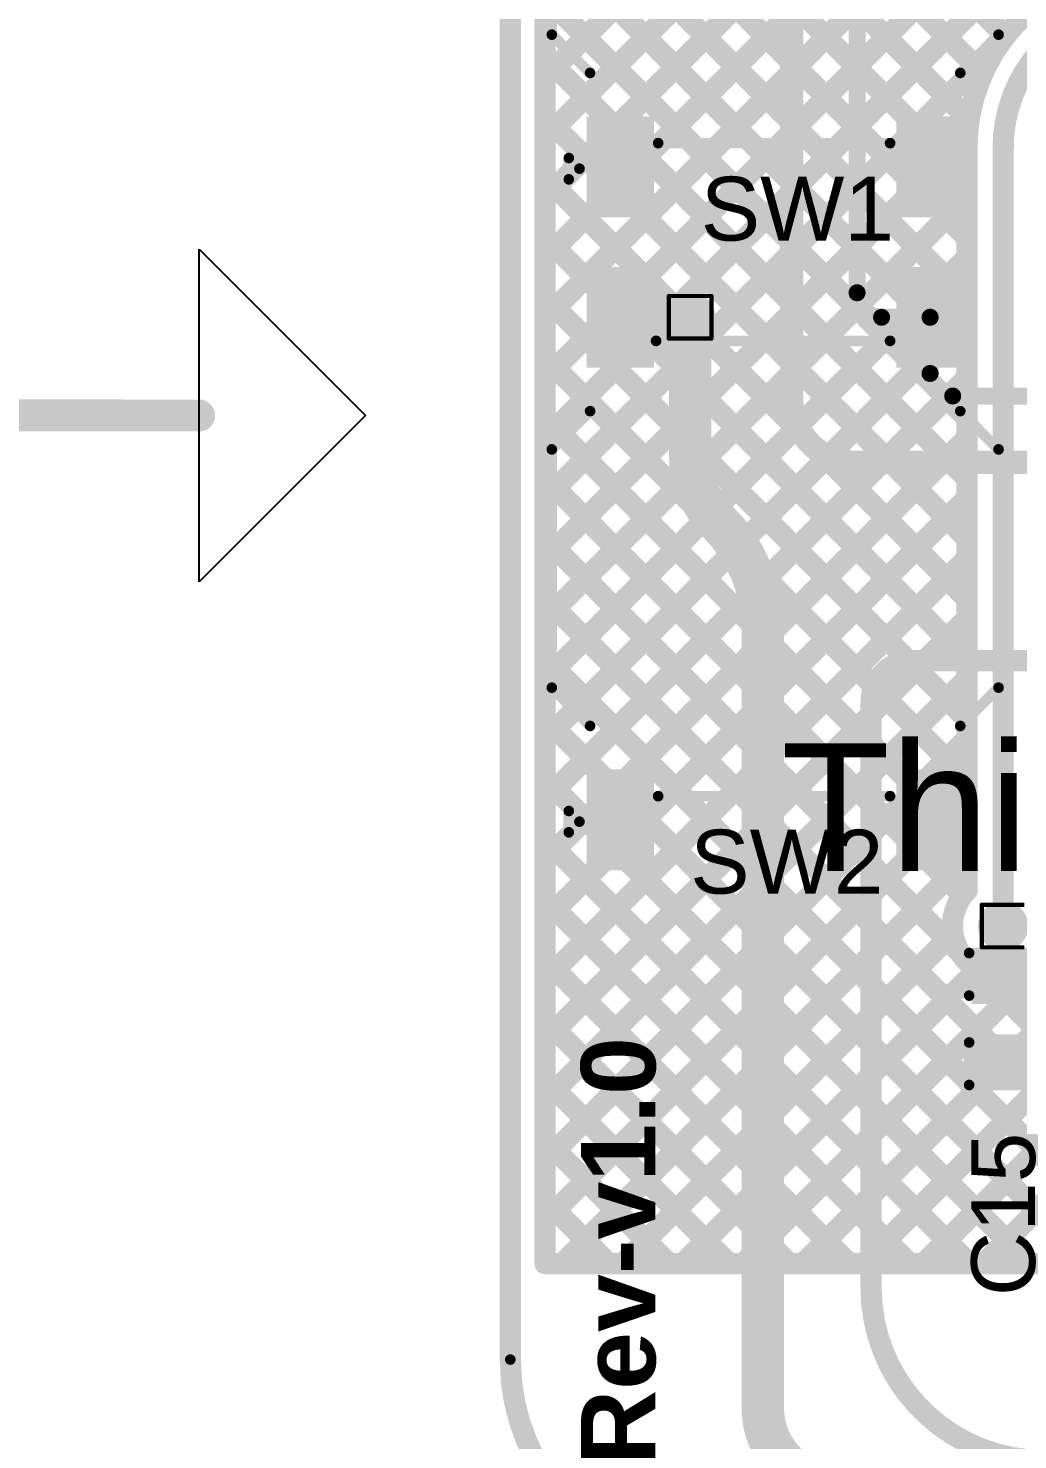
# Model space of a CAD drawing. Header units: inches. Extents: x 3 to 457, y -41 to 239.
# Drawn here: x 92.73 to 104.54, y 138.11 to 154.97 of the extents above; entities that cross this region are included whole.
import ezdxf

# ---------------------------------------------------------------- set-up
doc = ezdxf.new("R2010")
doc.units = ezdxf.units.IN
for name, color, linetype in [('Board Outline', 216, 'Continuous'), ('Bottom Layer', 5, 'Continuous'), ('Drill Drawing', 1, 'Continuous'), ('Fabrication', 76, 'Continuous'), ('Top Layer', 1, 'Continuous'), ('Top Overlay', 2, 'Continuous'), ('Top Paste', 8, 'Continuous'), ('Top Solder', 216, 'Continuous'), ('Via Holes', 16, 'Continuous')]:
    doc.layers.add(name, color=color, linetype=linetype)
doc.styles.add('Arial', font='', dxfattribs={"height": 0.2})
doc.styles.add('Arial_Bold', font='', dxfattribs={"height": 0.2})
doc.styles.get('Arial').set_extended_font_data('Arial')
doc.styles.get('Arial_Bold').set_extended_font_data('Arial', bold=True)

# ---------------------------------------------------------------- blocks, each defined once
blk = doc.blocks.new('TC_0522C_1_7_260G__115')
at = {"layer": 'Top Layer'}
for points in [[(-3.5, 2.15), (-2.5, 2.15), (-2.5, 1.55), (-3.5, 1.55)], [(2.5, 2.15), (3.5, 2.15), (3.5, 1.55), (2.5, 1.55)], [(-3.5, -1.55), (-2.5, -1.55), (-2.5, -2.15), (-3.5, -2.15)], [(2.5, -1.55), (3.5, -1.55), (3.5, -2.15), (2.5, -2.15)]]:
    blk.add_hatch(color=1, dxfattribs=at).paths.add_polyline_path(points)
at = {"layer": 'Top Paste'}
for points in [[(-3.5, 2.15), (-2.5, 2.15), (-2.5, 1.55), (-3.5, 1.55)], [(2.5, 2.15), (3.5, 2.15), (3.5, 1.55), (2.5, 1.55)], [(-3.5, -1.55), (-2.5, -1.55), (-2.5, -2.15), (-3.5, -2.15)], [(2.5, -1.55), (3.5, -1.55), (3.5, -2.15), (2.5, -2.15)]]:
    blk.add_hatch(color=8, dxfattribs=at).paths.add_polyline_path(points)
at = {"layer": 'Top Solder'}
for points in [[(-3.602, 2.252), (-2.398, 2.252), (-2.398, 1.448), (-3.602, 1.448)], [(2.398, 2.252), (3.602, 2.252), (3.602, 1.448), (2.398, 1.448)], [(-3.602, -1.448), (-2.398, -1.448), (-2.398, -2.252), (-3.602, -2.252)], [(2.398, -1.448), (3.602, -1.448), (3.602, -2.252), (2.398, -2.252)]]:
    blk.add_hatch(color=216, dxfattribs=at).paths.add_polyline_path(points)
at = {"layer": 'Top Overlay', "const_width": 0.127}
for points in [[(-1.422, 2.667), (-1.88, 2.21)], [(-1.422, 2.667), (1.422, 2.667)], [(1.422, 2.667), (1.88, 2.21)], [(-3.15, 2.464), (-3.023, 2.337)], [(-3.15, 2.464), (-2.896, 2.464)], [(-2.896, 2.464), (-3.023, 2.337)], [(-2.718, 1.397), (-2.718, -1.372)], [(2.718, 1.422), (2.718, -1.372)], [(-1.88, -2.21), (-1.422, -2.667)], [(1.88, -2.21), (1.422, -2.667)], [(-1.422, -2.667), (1.422, -2.667)]]:
    blk.add_lwpolyline(points, dxfattribs=at)
at = {"layer": 'Top Overlay', "const_width": 0.0635}
for points in [[(-1.454, 2.667, 1), (-1.391, 2.667, 1)], [(-1.454, 2.667, 1), (-1.391, 2.667, 1)], [(1.391, 2.667, 1), (1.454, 2.667, 1)], [(1.391, 2.667, 1), (1.454, 2.667, 1)], [(-3.181, 2.464, 1), (-3.118, 2.464, 1)], [(-3.181, 2.464, 1), (-3.118, 2.464, 1)], [(-3.054, 2.337, 1), (-2.991, 2.337, 1)], [(-3.054, 2.337, 1), (-2.991, 2.337, 1)], [(-2.927, 2.464, 1), (-2.864, 2.464, 1)], [(-2.927, 2.464, 1), (-2.864, 2.464, 1)], [(-1.911, 2.21, 1), (-1.848, 2.21, 1)], [(1.848, 2.21, 1), (1.911, 2.21, 1)], [(-2.75, 1.397, 1), (-2.686, 1.397, 1)], [(2.686, 1.422, 1), (2.75, 1.422, 1)], [(-2.75, -1.372, 1), (-2.686, -1.372, 1)], [(2.686, -1.372, 1), (2.75, -1.372, 1)], [(-1.911, -2.21, 1), (-1.848, -2.21, 1)], [(1.848, -2.21, 1), (1.911, -2.21, 1)], [(-1.454, -2.667, 1), (-1.391, -2.667, 1)], [(-1.454, -2.667, 1), (-1.391, -2.667, 1)], [(1.391, -2.667, 1), (1.454, -2.667, 1)], [(1.391, -2.667, 1), (1.454, -2.667, 1)]]:
    blk.add_lwpolyline(points, format="xyb", close=True, dxfattribs=at)
blk = doc.blocks.new('TC_0522C_1_7_260G__116')
at = {"layer": 'Top Layer'}
for points in [[(-3.5, 2.15), (-2.5, 2.15), (-2.5, 1.55), (-3.5, 1.55)], [(2.5, 2.15), (3.5, 2.15), (3.5, 1.55), (2.5, 1.55)], [(-3.5, -1.55), (-2.5, -1.55), (-2.5, -2.15), (-3.5, -2.15)], [(2.5, -1.55), (3.5, -1.55), (3.5, -2.15), (2.5, -2.15)]]:
    blk.add_hatch(color=1, dxfattribs=at).paths.add_polyline_path(points)
at = {"layer": 'Top Paste'}
for points in [[(-3.5, 2.15), (-2.5, 2.15), (-2.5, 1.55), (-3.5, 1.55)], [(2.5, 2.15), (3.5, 2.15), (3.5, 1.55), (2.5, 1.55)], [(-3.5, -1.55), (-2.5, -1.55), (-2.5, -2.15), (-3.5, -2.15)], [(2.5, -1.55), (3.5, -1.55), (3.5, -2.15), (2.5, -2.15)]]:
    blk.add_hatch(color=8, dxfattribs=at).paths.add_polyline_path(points)
at = {"layer": 'Top Solder'}
for points in [[(-3.602, 2.252), (-2.398, 2.252), (-2.398, 1.448), (-3.602, 1.448)], [(2.398, 2.252), (3.602, 2.252), (3.602, 1.448), (2.398, 1.448)], [(-3.602, -1.448), (-2.398, -1.448), (-2.398, -2.252), (-3.602, -2.252)], [(2.398, -1.448), (3.602, -1.448), (3.602, -2.252), (2.398, -2.252)]]:
    blk.add_hatch(color=216, dxfattribs=at).paths.add_polyline_path(points)
at = {"layer": 'Top Overlay', "const_width": 0.127}
for points in [[(-1.422, 2.667), (-1.88, 2.21)], [(-1.422, 2.667), (1.422, 2.667)], [(1.422, 2.667), (1.88, 2.21)], [(-3.15, 2.464), (-3.023, 2.337)], [(-3.15, 2.464), (-2.896, 2.464)], [(-2.896, 2.464), (-3.023, 2.337)], [(-2.718, 1.397), (-2.718, -1.372)], [(2.718, 1.422), (2.718, -1.372)], [(-1.88, -2.21), (-1.422, -2.667)], [(1.88, -2.21), (1.422, -2.667)], [(-1.422, -2.667), (1.422, -2.667)]]:
    blk.add_lwpolyline(points, dxfattribs=at)
at = {"layer": 'Top Overlay', "const_width": 0.0635}
for points in [[(-1.454, 2.667, 1), (-1.391, 2.667, 1)], [(-1.454, 2.667, 1), (-1.391, 2.667, 1)], [(1.391, 2.667, 1), (1.454, 2.667, 1)], [(1.391, 2.667, 1), (1.454, 2.667, 1)], [(-3.181, 2.464, 1), (-3.118, 2.464, 1)], [(-3.181, 2.464, 1), (-3.118, 2.464, 1)], [(-3.054, 2.337, 1), (-2.991, 2.337, 1)], [(-3.054, 2.337, 1), (-2.991, 2.337, 1)], [(-2.927, 2.464, 1), (-2.864, 2.464, 1)], [(-2.927, 2.464, 1), (-2.864, 2.464, 1)], [(-1.911, 2.21, 1), (-1.848, 2.21, 1)], [(1.848, 2.21, 1), (1.911, 2.21, 1)], [(-2.75, 1.397, 1), (-2.686, 1.397, 1)], [(2.686, 1.422, 1), (2.75, 1.422, 1)], [(-2.75, -1.372, 1), (-2.686, -1.372, 1)], [(2.686, -1.372, 1), (2.75, -1.372, 1)], [(-1.911, -2.21, 1), (-1.848, -2.21, 1)], [(1.848, -2.21, 1), (1.911, -2.21, 1)], [(-1.454, -2.667, 1), (-1.391, -2.667, 1)], [(-1.454, -2.667, 1), (-1.391, -2.667, 1)], [(1.391, -2.667, 1), (1.454, -2.667, 1)], [(1.391, -2.667, 1), (1.454, -2.667, 1)]]:
    blk.add_lwpolyline(points, format="xyb", close=True, dxfattribs=at)
blk = doc.blocks.new('C___0402_290')
at = {"layer": 'Top Layer'}
for points in [[(-0.699, -0.318), (-0.699, 0.317), (-0.241, 0.317), (-0.241, -0.318)], [(0.241, -0.318), (0.241, 0.317), (0.699, 0.317), (0.699, -0.318)]]:
    blk.add_hatch(color=1, dxfattribs=at).paths.add_polyline_path(points)
at = {"layer": 'Top Paste'}
for points in [[(-0.699, -0.318), (-0.699, 0.317), (-0.241, 0.317), (-0.241, -0.318)], [(0.241, -0.318), (0.241, 0.317), (0.699, 0.317), (0.699, -0.318)]]:
    blk.add_hatch(color=8, dxfattribs=at).paths.add_polyline_path(points)
at = {"layer": 'Top Solder'}
for points in [[(-0.758, -0.377), (-0.758, 0.377), (-0.181, 0.377), (-0.181, -0.377)], [(0.181, -0.377), (0.181, 0.377), (0.758, 0.377), (0.758, -0.377)]]:
    blk.add_hatch(color=216, dxfattribs=at).paths.add_polyline_path(points)
at = {"layer": 'Top Overlay', "const_width": 0.127}
for points in [[(-0.787, -0.406), (-0.787, 0.406)], [(-0.279, 0.406), (-0.787, 0.406)], [(0.787, 0.406), (0.279, 0.406)], [(0.787, -0.406), (0.787, 0.406)], [(-0.279, -0.406), (-0.787, -0.406)], [(0.787, -0.406), (0.279, -0.406)]]:
    blk.add_lwpolyline(points, dxfattribs=at)
at = {"layer": 'Top Overlay', "const_width": 0.0635}
for points in [[(-0.819, 0.406, 1), (-0.756, 0.406, 1)], [(-0.819, 0.406, 1), (-0.756, 0.406, 1)], [(-0.311, 0.406, 1), (-0.248, 0.406, 1)], [(0.248, 0.406, 1), (0.311, 0.406, 1)], [(0.756, 0.406, 1), (0.819, 0.406, 1)], [(0.756, 0.406, 1), (0.819, 0.406, 1)], [(-0.819, -0.406, 1), (-0.756, -0.406, 1)], [(-0.819, -0.406, 1), (-0.756, -0.406, 1)], [(-0.311, -0.406, 1), (-0.248, -0.406, 1)], [(0.248, -0.406, 1), (0.311, -0.406, 1)], [(0.756, -0.406, 1), (0.819, -0.406, 1)], [(0.756, -0.406, 1), (0.819, -0.406, 1)]]:
    blk.add_lwpolyline(points, format="xyb", close=True, dxfattribs=at)

msp = doc.modelspace()

# ---------------------------------------------------------------- hatches: boundary and pattern name
at = {"layer": 'Bottom Layer'}
h = msp.add_hatch(color=5, dxfattribs=at)
edge = h.paths.add_edge_path()
edge.add_arc((100.631, 151.516), 0.3, 0, 360)
h = msp.add_hatch(color=5, dxfattribs=at)
edge = h.paths.add_edge_path()
edge.add_arc((104.368, 144.247), 0.3, 0, 360)
at = {"layer": 'Top Layer'}
h = msp.add_hatch(color=1, dxfattribs=at)
edge = h.paths.add_edge_path()
edge.add_arc((100.631, 151.516), 0.3, 0, 360)
h = msp.add_hatch(color=1, dxfattribs=at)
edge = h.paths.add_edge_path()
edge.add_arc((104.368, 144.247), 0.3, 0, 360)
at = {"layer": 'Via Holes'}
h = msp.add_hatch(color=7, dxfattribs=at)
edge = h.paths.add_edge_path()
edge.add_arc((100.631, 151.516), 0.15, 0, 360)
h = msp.add_hatch(color=7, dxfattribs=at)
edge = h.paths.add_edge_path()
edge.add_arc((104.368, 144.247), 0.15, 0, 360)

# ---------------------------------------------------------------- linework, layer by layer
at = {"layer": 'Board Outline', "const_width": 0.127}
msp.add_lwpolyline([(98.484, 139.071), (98.484, 158.985)], dxfattribs=at)
at = {"layer": 'Board Outline', "const_width": 0.0635}
msp.add_lwpolyline([(98.452, 139.071, 1), (98.515, 139.071, 1)], format="xyb", close=True, dxfattribs=at)
msp.add_lwpolyline([(98.452, 139.071, 1), (98.515, 139.071, 1)], format="xyb", close=True, dxfattribs=at)
at = {"layer": 'Board Outline', "const_width": 0.127}
msp.add_lwpolyline([(99.227, 137.276, -0.198912), (98.484, 139.071)], format="xyb", dxfattribs=at)
at = {"layer": 'Bottom Layer', "const_width": 0.254}
for points in [[(98.898, 152.223), (114.815, 168.14)], [(98.898, 152.941), (114.097, 168.14)], [(98.898, 151.504), (115.534, 168.14)], [(98.898, 150.067), (116.971, 168.14)], [(98.898, 150.786), (116.252, 168.14)], [(98.898, 153.659), (106.536, 161.297)], [(98.898, 154.378), (105.631, 161.111)], [(99.197, 160.077), (104.397, 154.876)], [(98.975, 159.58), (104.126, 154.428)], [(98.898, 140.217), (98.898, 158.985)], [(98.898, 158.938), (103.962, 153.874)], [(98.898, 158.22), (103.936, 153.181)], [(98.898, 157.501), (103.936, 152.463)], [(98.898, 156.783), (103.936, 151.745)], [(98.898, 156.065), (103.936, 151.026)], [(98.898, 155.346), (103.936, 150.308)], [(98.898, 149.349), (104.319, 154.77)], [(98.898, 154.628), (103.936, 149.589)], [(98.898, 153.909), (103.936, 148.871)], [(98.898, 148.631), (103.94, 153.673)], [(103.936, 144.67), (103.936, 153.543)], [(104.368, 144.247), (104.368, 153.543)], [(98.898, 153.191), (103.936, 148.153)], [(98.898, 147.912), (103.936, 152.95)], [(98.898, 152.472), (103.936, 147.434)], [(98.898, 147.194), (103.936, 152.232)], [(98.898, 151.754), (103.936, 146.716)], [(98.898, 146.475), (103.936, 151.514)], [(98.898, 151.036), (103.936, 145.997)], [(98.898, 145.757), (103.936, 150.795)], [(98.898, 150.317), (103.936, 145.279)], [(98.898, 145.038), (103.936, 150.077)], [(98.898, 149.599), (103.886, 144.611)], [(98.898, 144.32), (103.936, 149.358)], [(98.898, 148.88), (103.861, 143.918)], [(98.898, 143.602), (103.936, 148.64)], [(98.898, 148.162), (106.428, 140.631)], [(98.898, 142.883), (103.936, 147.921)], [(101.26, 140.217), (108.596, 147.552)], [(98.898, 147.443), (106.125, 140.217)], [(98.898, 142.165), (103.936, 147.203)], [(101.979, 140.217), (108.947, 147.185)], [(98.898, 146.725), (105.406, 140.217)], [(98.898, 141.446), (103.936, 146.485)], [(98.898, 146.007), (104.688, 140.217)], [(98.898, 140.728), (103.936, 145.766)], [(98.898, 140.728), (103.936, 145.766)], [(98.898, 145.288), (103.97, 140.217)], [(99.105, 140.217), (103.936, 145.048)], [(98.898, 144.57), (103.251, 140.217)], [(99.824, 140.217), (103.769, 144.162)], [(102.697, 140.217), (106.635, 144.155)], [(98.898, 143.851), (102.533, 140.217)], [(100.542, 140.217), (104.055, 143.729)], [(104.039, 143.739), (106.428, 141.35)], [(98.898, 143.133), (101.814, 140.217)], [(103.416, 140.217), (106.433, 143.234)], [(104.134, 140.217), (106.428, 142.511)], [(98.898, 142.415), (101.096, 140.217)], [(98.898, 141.696), (100.377, 140.217)], [(98.898, 140.978), (99.659, 140.217)], [(98.898, 140.217), (106.428, 140.217)]]:
    msp.add_lwpolyline(points, dxfattribs=at)
for points in [[(103.936, 153.543, -0.414214), (106.096, 155.702)], [(104.368, 153.543, -0.414214), (106.096, 155.27)], [(104.973, 144.247, -1.488751), (103.936, 144.67)]]:
    msp.add_lwpolyline(points, format="xyb", dxfattribs=at)
at = {"layer": 'Bottom Layer', "const_width": 0.127}
for points in [[(104.256, 154.77, 1), (104.383, 154.77, 1)], [(104.334, 154.876, 1), (104.461, 154.876, 1)], [(98.835, 154.628, 1), (98.962, 154.628, 1)], [(104.063, 154.428, 1), (104.19, 154.428, 1)], [(98.835, 154.378, 1), (98.962, 154.378, 1)], [(98.835, 153.909, 1), (98.962, 153.909, 1)], [(103.898, 153.874, 1), (104.025, 153.874, 1)], [(98.835, 153.659, 1), (98.962, 153.659, 1)], [(103.877, 153.673, 1), (104.004, 153.673, 1)], [(103.873, 153.543, 1), (104, 153.543, 1)], [(103.873, 153.543, 1), (104, 153.543, 1)], [(104.305, 153.543, 1), (104.432, 153.543, 1)], [(104.305, 153.543, 1), (104.432, 153.543, 1)], [(98.835, 153.191, 1), (98.962, 153.191, 1)], [(103.873, 153.181, 1), (104, 153.181, 1)], [(98.835, 152.941, 1), (98.962, 152.941, 1)], [(103.873, 152.95, 1), (104, 152.95, 1)], [(98.835, 152.472, 1), (98.962, 152.472, 1)], [(103.873, 152.463, 1), (104, 152.463, 1)], [(98.835, 152.223, 1), (98.962, 152.223, 1)], [(103.873, 152.232, 1), (104, 152.232, 1)], [(98.835, 151.754, 1), (98.962, 151.754, 1)], [(103.873, 151.745, 1), (104, 151.745, 1)], [(98.835, 151.504, 1), (98.962, 151.504, 1)], [(103.873, 151.514, 1), (104, 151.514, 1)], [(98.835, 151.036, 1), (98.962, 151.036, 1)], [(103.873, 151.026, 1), (104, 151.026, 1)], [(98.835, 150.786, 1), (98.962, 150.786, 1)], [(103.873, 150.795, 1), (104, 150.795, 1)], [(98.835, 150.317, 1), (98.962, 150.317, 1)], [(103.873, 150.308, 1), (104, 150.308, 1)], [(98.835, 150.067, 1), (98.962, 150.067, 1)], [(103.873, 150.077, 1), (104, 150.077, 1)], [(98.835, 149.599, 1), (98.962, 149.599, 1)], [(103.873, 149.589, 1), (104, 149.589, 1)], [(98.835, 149.349, 1), (98.962, 149.349, 1)], [(103.873, 149.358, 1), (104, 149.358, 1)], [(98.835, 148.88, 1), (98.962, 148.88, 1)], [(103.873, 148.871, 1), (104, 148.871, 1)], [(98.835, 148.631, 1), (98.962, 148.631, 1)], [(103.873, 148.64, 1), (104, 148.64, 1)], [(98.835, 148.162, 1), (98.962, 148.162, 1)], [(103.873, 148.153, 1), (104, 148.153, 1)], [(98.835, 147.912, 1), (98.962, 147.912, 1)], [(103.873, 147.921, 1), (104, 147.921, 1)], [(98.835, 147.443, 1), (98.962, 147.443, 1)], [(103.873, 147.434, 1), (104, 147.434, 1)], [(98.835, 147.194, 1), (98.962, 147.194, 1)], [(103.873, 147.203, 1), (104, 147.203, 1)], [(98.835, 146.725, 1), (98.962, 146.725, 1)], [(103.873, 146.716, 1), (104, 146.716, 1)], [(98.835, 146.475, 1), (98.962, 146.475, 1)], [(103.873, 146.485, 1), (104, 146.485, 1)], [(98.835, 146.007, 1), (98.962, 146.007, 1)], [(103.873, 145.997, 1), (104, 145.997, 1)], [(98.835, 145.757, 1), (98.962, 145.757, 1)], [(103.873, 145.766, 1), (104, 145.766, 1)], [(103.873, 145.766, 1), (104, 145.766, 1)], [(98.835, 145.288, 1), (98.962, 145.288, 1)], [(103.873, 145.279, 1), (104, 145.279, 1)], [(98.835, 145.038, 1), (98.962, 145.038, 1)], [(103.873, 145.048, 1), (104, 145.048, 1)], [(103.873, 144.67, 1), (104, 144.67, 1)], [(103.873, 144.67, 1), (104, 144.67, 1)], [(98.835, 144.57, 1), (98.962, 144.57, 1)], [(103.822, 144.611, 1), (103.949, 144.611, 1)], [(98.835, 144.32, 1), (98.962, 144.32, 1)], [(103.706, 144.162, 1), (103.833, 144.162, 1)], [(104.305, 144.247, 1), (104.432, 144.247, 1)], [(98.835, 143.851, 1), (98.962, 143.851, 1)], [(103.797, 143.918, 1), (103.924, 143.918, 1)], [(103.976, 143.739, 1), (104.103, 143.739, 1)], [(103.991, 143.729, 1), (104.118, 143.729, 1)], [(98.835, 143.602, 1), (98.962, 143.602, 1)], [(98.835, 143.133, 1), (98.962, 143.133, 1)], [(98.835, 142.883, 1), (98.962, 142.883, 1)], [(98.835, 142.415, 1), (98.962, 142.415, 1)], [(98.835, 142.165, 1), (98.962, 142.165, 1)], [(98.835, 141.696, 1), (98.962, 141.696, 1)], [(98.835, 141.446, 1), (98.962, 141.446, 1)], [(98.835, 140.978, 1), (98.962, 140.978, 1)], [(98.835, 140.728, 1), (98.962, 140.728, 1)], [(98.835, 140.728, 1), (98.962, 140.728, 1)], [(98.835, 140.217, 1), (98.962, 140.217, 1)], [(98.835, 140.217, 1), (98.962, 140.217, 1)], [(99.042, 140.217, 1), (99.169, 140.217, 1)], [(99.596, 140.217, 1), (99.723, 140.217, 1)], [(99.76, 140.217, 1), (99.887, 140.217, 1)], [(100.314, 140.217, 1), (100.441, 140.217, 1)], [(100.479, 140.217, 1), (100.606, 140.217, 1)], [(101.032, 140.217, 1), (101.159, 140.217, 1)], [(101.197, 140.217, 1), (101.324, 140.217, 1)], [(101.751, 140.217, 1), (101.878, 140.217, 1)], [(101.915, 140.217, 1), (102.042, 140.217, 1)], [(102.469, 140.217, 1), (102.596, 140.217, 1)], [(102.634, 140.217, 1), (102.761, 140.217, 1)], [(103.188, 140.217, 1), (103.315, 140.217, 1)], [(103.352, 140.217, 1), (103.479, 140.217, 1)], [(103.906, 140.217, 1), (104.033, 140.217, 1)], [(104.071, 140.217, 1), (104.198, 140.217, 1)]]:
    msp.add_lwpolyline(points, format="xyb", close=True, dxfattribs=at)
at = {"layer": 'Drill Drawing', "const_width": 0.0508}
for points in [[(100.377, 151.77), (100.885, 151.77)], [(100.377, 151.262), (100.377, 151.77)], [(100.885, 151.262), (100.885, 151.77)], [(100.377, 151.262), (100.885, 151.262)], [(104.114, 144.501), (104.622, 144.501)], [(104.114, 143.993), (104.114, 144.501)], [(104.114, 143.993), (104.622, 143.993)]]:
    msp.add_lwpolyline(points, dxfattribs=at)
at = {"layer": 'Drill Drawing', "const_width": 0.0254}
for points in [[(100.364, 151.77, 1), (100.389, 151.77, 1)], [(100.364, 151.77, 1), (100.389, 151.77, 1)], [(100.872, 151.77, 1), (100.897, 151.77, 1)], [(100.872, 151.77, 1), (100.897, 151.77, 1)], [(100.364, 151.262, 1), (100.389, 151.262, 1)], [(100.364, 151.262, 1), (100.389, 151.262, 1)], [(100.872, 151.262, 1), (100.897, 151.262, 1)], [(100.872, 151.262, 1), (100.897, 151.262, 1)], [(104.101, 144.501, 1), (104.127, 144.501, 1)], [(104.101, 144.501, 1), (104.127, 144.501, 1)], [(104.101, 143.993, 1), (104.127, 143.993, 1)], [(104.101, 143.993, 1), (104.127, 143.993, 1)]]:
    msp.add_lwpolyline(points, format="xyb", close=True, dxfattribs=at)
at = {"layer": 'Fabrication'}
for p, q in [((94.767, 152.329), (96.754, 150.343)), ((94.767, 148.356), (94.767, 152.329)), ((96.754, 150.343), (94.767, 148.356))]:
    msp.add_line(p, q, dxfattribs=at)
for points, const_width in [([(98.484, 139.071), (98.484, 158.985)], 0.254), ([(67.732, 150.367), (94.767, 150.343)], 0.381)]:
    msp.add_lwpolyline(points, dxfattribs=dict(at, const_width=const_width))
for points, const_width in [([(94.672, 150.343, 1), (94.863, 150.343, 1)], 0.191), ([(98.42, 139.071, 1), (98.547, 139.071, 1)], 0.127), ([(98.42, 139.071, 1), (98.547, 139.071, 1)], 0.127)]:
    msp.add_lwpolyline(points, format="xyb", close=True, dxfattribs=dict(at, const_width=const_width))
at = {"layer": 'Fabrication', "const_width": 0.254}
msp.add_lwpolyline([(99.227, 137.276, -0.198912), (98.484, 139.071)], format="xyb", dxfattribs=at)
at = {"layer": 'Top Layer'}
for points, const_width in [([(101.842, 150.544), (101.842, 160.099)], 0.279), ([(102.623, 151.809), (102.623, 159.716)], 0.203), ([(99.796, 151.516), (100.631, 151.516)], 0.508), ([(100.631, 149.88), (100.631, 151.516)], 0.508), ([(102.916, 151.516), (103.496, 151.516)], 0.203), ([(103.496, 150.845), (103.496, 151.516)], 0.203), ([(103.765, 150.576), (105.199, 150.576)], 0.203), ([(102.602, 149.784), (105.582, 149.784)], 0.279), ([(101.498, 138.49), (101.498, 147.785)], 0.508), ([(103.288, 147.417), (106.146, 147.417)], 0.254), ([(102.791, 139.929), (102.791, 146.92)], 0.254), ([(104.368, 143.607), (104.368, 144.247)], 0.254), ([(104.368, 143.607), (106.146, 143.607)], 0.254), ([(101.498, 138.488), (101.498, 138.49)], 0.508)]:
    msp.add_lwpolyline(points, dxfattribs=dict(at, const_width=const_width))
for points, const_width in [([(102.573, 151.809, 1), (102.674, 151.809, 1)], 0.102), ([(102.573, 151.809, 1), (102.674, 151.809, 1)], 0.102), ([(99.669, 151.516, 1), (99.923, 151.516, 1)], 0.254), ([(100.504, 151.516, 1), (100.758, 151.516, 1)], 0.254), ([(100.504, 151.516, 1), (100.758, 151.516, 1)], 0.254), ([(102.866, 151.516, 1), (102.967, 151.516, 1)], 0.102), ([(102.866, 151.516, 1), (102.967, 151.516, 1)], 0.102), ([(103.445, 151.516, 1), (103.547, 151.516, 1)], 0.102), ([(103.445, 151.516, 1), (103.547, 151.516, 1)], 0.102), ([(103.445, 150.845, 1), (103.547, 150.845, 1)], 0.102), ([(103.445, 150.845, 1), (103.547, 150.845, 1)], 0.102), ([(101.772, 150.544, 1), (101.912, 150.544, 1)], 0.14), ([(101.772, 150.544, 1), (101.912, 150.544, 1)], 0.14), ([(103.715, 150.576, 1), (103.816, 150.576, 1)], 0.102), ([(103.715, 150.576, 1), (103.816, 150.576, 1)], 0.102), ([(100.504, 149.88, 1), (100.758, 149.88, 1)], 0.254), ([(100.504, 149.88, 1), (100.758, 149.88, 1)], 0.254), ([(102.532, 149.784, 1), (102.672, 149.784, 1)], 0.14), ([(102.532, 149.784, 1), (102.672, 149.784, 1)], 0.14), ([(100.838, 149.073, 1), (101.092, 149.073, 1)], 0.254), ([(100.838, 149.073, 1), (101.092, 149.073, 1)], 0.254), ([(101.371, 147.785, 1), (101.625, 147.785, 1)], 0.254), ([(101.371, 147.785, 1), (101.625, 147.785, 1)], 0.254), ([(103.224, 147.417, 1), (103.351, 147.417, 1)], 0.127), ([(103.224, 147.417, 1), (103.351, 147.417, 1)], 0.127), ([(102.727, 146.92, 1), (102.854, 146.92, 1)], 0.127), ([(102.727, 146.92, 1), (102.854, 146.92, 1)], 0.127), ([(104.305, 144.247, 1), (104.432, 144.247, 1)], 0.127), ([(104.305, 143.607, 1), (104.432, 143.607, 1)], 0.127), ([(104.305, 143.607, 1), (104.432, 143.607, 1)], 0.127), ([(104.305, 142.667, 1), (104.432, 142.667, 1)], 0.127), ([(102.727, 139.929, 1), (102.854, 139.929, 1)], 0.127), ([(102.727, 139.929, 1), (102.854, 139.929, 1)], 0.127), ([(101.371, 138.49, 1), (101.625, 138.49, 1)], 0.254), ([(101.371, 138.49, 1), (101.625, 138.49, 1)], 0.254), ([(101.371, 138.49, 1), (101.625, 138.49, 1)], 0.254), ([(101.371, 138.488, 1), (101.625, 138.488, 1)], 0.254), ([(101.371, 138.488, 1), (101.625, 138.488, 1)], 0.254), ([(101.371, 138.488, 1), (101.625, 138.488, 1)], 0.254)]:
    msp.add_lwpolyline(points, format="xyb", close=True, dxfattribs=dict(at, const_width=const_width))
for points, const_width in [([(102.916, 151.516, -0.414214), (102.623, 151.809)], 0.203), ([(103.765, 150.576, -0.414214), (103.496, 150.845)], 0.203), ([(102.602, 149.784, -0.414214), (101.842, 150.544)], 0.279), ([(100.965, 149.073, -0.198912), (100.631, 149.88)], 0.508), ([(100.965, 149.073, -0.198912), (101.498, 147.785)], 0.508), ([(102.791, 146.92, -0.414214), (103.288, 147.417)], 0.254), ([(104.368, 142.667, -0.198912), (105.087, 142.965)], 0.254), ([(104.854, 137.866, -0.414214), (102.791, 139.929)], 0.254), ([(101.498, 138.488, -0.000435), (101.498, 138.49)], 0.508), ([(102.421, 137.567, -0.413704), (101.498, 138.488)], 0.508)]:
    msp.add_lwpolyline(points, format="xyb", dxfattribs=dict(at, const_width=const_width))

# ---------------------------------------------------------------- block references
for name, p, rotation in [('TC_0522C_1_7_260G__116', (101.646, 156.313), 90), ('TC_0522C_1_7_260G__115', (101.646, 148.516), 90), ('C___0402_290', (104.368, 143.137), 270)]:
    msp.add_blockref(name, p, dxfattribs=dict(rotation=rotation))

# ---------------------------------------------------------------- texts
at = {"layer": 'Fabrication', "style": 'Arial'}
msp.add_text('Thickness : 0.20mm', height=1.524, dxfattribs=at).set_placement((101.717, 144.906))
at = {"layer": 'Top Overlay', "style": 'Arial'}
for s, p in [('SW1', (100.757, 152.432)), ('SW2', (100.631, 144.635))]:
    msp.add_text(s, height=0.762, dxfattribs=at).set_placement(p)
at = {"layer": 'Top Overlay'}
for s, height, style, p in [('Rev-v1.0', 0.889, 'Arial_Bold', (100.216, 137.813)), ('C15', 0.762, 'Arial', (104.749, 139.828))]:
    msp.add_text(s, height=height, rotation=90, dxfattribs=dict(at, style=style)).set_placement(p)

doc.saveas('drawing.dxf')
